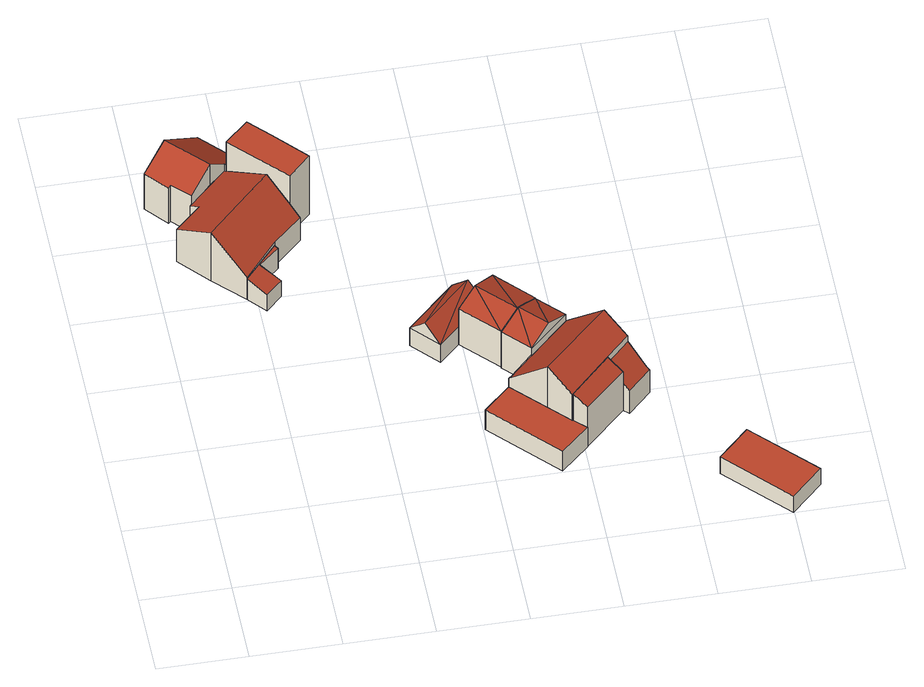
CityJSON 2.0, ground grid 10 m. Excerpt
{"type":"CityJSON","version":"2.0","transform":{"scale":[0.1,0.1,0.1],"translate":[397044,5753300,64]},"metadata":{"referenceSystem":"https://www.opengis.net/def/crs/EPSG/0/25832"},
"CityObjects":{
"building1":{"type":"Building","attributes":{"Gemeindeschluessel":"05558044","Geometrietyp2DReferenz":"3000","function":"31001_2460","roofType":"3100","measuredHeight":7.59},"geometry":[{"type":"Solid","lod":"2","boundaries":[[[[0,1,2,3]],[[4,5,1,0]],[[6,7,5,4]],[[8,9,7,6]],[[10,11,9,8]],[[12,13,11,10]],[[14,15,13,12]],[[16,17,15,14]],[[18,19,17,16]],[[3,2,19,18]],[[12,10,8,6,4,14]],[[0,3,18,16,14,4]],[[1,5,7,9,11,13,15,17,19,2]]]],"semantics":{"surfaces":[{"type":"WallSurface"},{"type":"RoofSurface"},{"type":"GroundSurface"}],"values":[[0,0,0,0,0,0,0,0,0,0,1,1,2]]}}]},
"building2":{"type":"Building","attributes":{"Gemeindeschluessel":"05558044","Geometrietyp2DReferenz":"3000","function":"51009_1610","roofType":"2100","measuredHeight":3.24},"geometry":[{"type":"Solid","lod":"2","boundaries":[[[[20,21,22,23]],[[24,25,21,20]],[[26,27,25,24]],[[28,29,27,26]],[[30,31,29,28]],[[23,22,31,30]],[[28,26,24,20,23,30]],[[21,25,27,29,31,22]]]],"semantics":{"surfaces":[{"type":"WallSurface"},{"type":"RoofSurface"},{"type":"GroundSurface"}],"values":[[0,0,0,0,0,0,1,2]]}}]},
"building3":{"type":"Building","attributes":{"Gemeindeschluessel":"05558044","Geometrietyp2DReferenz":"3000","function":"31001_1000","roofType":"3100","measuredHeight":7.44},"address":[{"country":"Germany","locality":"Senden","thoroughfareNumber":"124","thoroughfareName":"Alvingheide"}],"geometry":[{"type":"Solid","lod":"2","boundaries":[[[[32,22,21,33]],[[34,35,22,32]],[[36,37,35,34]],[[38,39,37,36]],[[40,41,39,38]],[[42,17,41,40]],[[43,13,17,42]],[[44,11,13,43]],[[45,46,11,44]],[[47,48,46,45]],[[49,50,48,47]],[[33,21,50,49]],[[44,43,42,40,38,36,34,45]],[[32,33,49,47,45,34]],[[22,35,37,39,41,17,13,11,46,48,50,21]]]],"semantics":{"surfaces":[{"type":"WallSurface"},{"type":"RoofSurface"},{"type":"GroundSurface"}],"values":[[0,0,0,0,0,0,0,0,0,0,0,0,1,1,2]]}}]},
"building4":{"type":"Building","attributes":{"Gemeindeschluessel":"05558044","Geometrietyp2DReferenz":"3000","function":"31001_1000","roofType":"9999","measuredHeight":9},"geometry":[{"type":"Solid","lod":"2","boundaries":[[[[51,52,53,54,55]],[[53,56,57,54]],[[52,58,56,53]],[[51,59,58,52]],[[55,60,59,51]],[[54,57,60,55]],[[56,58,59,60,57]]]],"semantics":{"surfaces":[{"type":"RoofSurface"},{"type":"WallSurface"},{"type":"GroundSurface"}],"values":[[0,1,1,1,1,1,2]]}}]},
"building5":{"type":"Building","attributes":{"Gemeindeschluessel":"05558044","Geometrietyp2DReferenz":"3000","function":"31001_2460","roofType":"5000","measuredHeight":4.83},"geometry":[{"type":"Solid","lod":"2","boundaries":[[[[61,62,63,64]],[[65,66,62,61]],[[67,68,66,65]],[[69,70,68,67]],[[71,72,70,69]],[[64,63,72,71]],[[69,67,65,61,73]],[[73,74,69]],[[74,73,64]],[[64,71,74]],[[73,61,64]],[[74,71,69]],[[62,66,68,70,72,63]]]],"semantics":{"surfaces":[{"type":"WallSurface"},{"type":"RoofSurface"},{"type":"GroundSurface"}],"values":[[0,0,0,0,0,0,1,1,1,1,0,0,2]]}}]},
"building6":{"type":"Building","attributes":{"Gemeindeschluessel":"05558044","Geometrietyp2DReferenz":"3000","function":"31001_1310","roofType":"9999","measuredHeight":3},"geometry":[{"type":"Solid","lod":"2","boundaries":[[[[75,76,77,78,79,80]],[[78,81,82,79]],[[77,83,81,78]],[[76,84,83,77]],[[75,85,84,76]],[[80,86,85,75]],[[79,82,86,80]],[[81,83,84,85,86,82]]]],"semantics":{"surfaces":[{"type":"RoofSurface"},{"type":"WallSurface"},{"type":"GroundSurface"}],"values":[[0,1,1,1,1,1,1,2]]}}]},
"building7":{"type":"Building","attributes":{"Gemeindeschluessel":"05558044","Geometrietyp2DReferenz":"3000","function":"31001_2460","roofType":"5000","measuredHeight":6.74},"geometry":[{"type":"Solid","lod":"2","boundaries":[[[[87,88,68,89]],[[90,91,88,87]],[[92,93,91,90]],[[94,95,93,92]],[[89,68,95,94]],[[96,92,90]],[[96,90,87]],[[87,97,96]],[[94,96,97]],[[97,89,94]],[[89,97,87]],[[92,96,94]],[[88,91,93,95,68]]]],"semantics":{"surfaces":[{"type":"WallSurface"},{"type":"RoofSurface"},{"type":"GroundSurface"}],"values":[[0,0,0,0,0,1,1,1,1,1,0,0,2]]}}]},
"building8":{"type":"Building","attributes":{"Gemeindeschluessel":"05558044","Geometrietyp2DReferenz":"3000","function":"31001_1000"},"address":[{"country":"Germany","locality":"Senden","thoroughfareNumber":"112","thoroughfareName":"Alvingheide"}],"children":["building8-1","building8-2","building8-3"]},
"building8-1":{"type":"BuildingPart","attributes":{"roofType":"3100","measuredHeight":9.16},"parents":["building8"],"geometry":[{"type":"Solid","lod":"2","boundaries":[[[[98,99,100,101]],[[102,103,99,98]],[[104,105,106,107]],[[108,109,105,104]],[[110,111,109,108]],[[112,113,111,110]],[[114,113,112]],[[115,116,117,118]],[[119,120,116,115]],[[121,122,120,119]],[[123,124,122,121]],[[101,100,124,123]],[[115,118,114,112,110,108,119]],[[104,107,102,98,101,123,121,119,108]],[[99,103,106,105,109,111,113,117,116,120,122,124,100]],[[103,102,107,106]],[[117,113,114,118]]]],"semantics":{"surfaces":[{"type":"WallSurface"},{"type":"RoofSurface"},{"type":"GroundSurface"},{"type":"ClosureSurface"}],"values":[[0,0,0,0,0,0,0,0,0,0,0,0,1,1,2,3,3]]}}]},
"building8-2":{"type":"BuildingPart","attributes":{"roofType":"3100","measuredHeight":6.87},"parents":["building8"],"geometry":[{"type":"Solid","lod":"2","boundaries":[[[[125,126,99,127]],[[128,129,126,125]],[[130,131,129,128]],[[132,106,131,130]],[[107,106,132]],[[127,99,103,102,133]],[[134,135,133]],[[125,127,133,135]],[[134,132,130]],[[136,135,134,130]],[[135,136,128,125]],[[136,130,128]],[[134,133,132]],[[126,129,131,106,103,99]],[[107,132,133,102]],[[103,106,107,102]]]],"semantics":{"surfaces":[{"type":"WallSurface"},{"type":"RoofSurface"},{"type":"GroundSurface"},{"type":"ClosureSurface"}],"values":[[0,0,0,0,0,0,1,1,1,1,0,0,0,2,0,3]]}}]},
"building8-3":{"type":"BuildingPart","attributes":{"roofType":"2100","measuredHeight":7.06},"parents":["building8"],"geometry":[{"type":"Solid","lod":"2","boundaries":[[[[137,138,139,140]],[[141,118,117,138,137]],[[140,139,113,114,112]],[[141,137,140,112]],[[138,117,113,139]],[[114,118,141,112]],[[113,117,118,114]]]],"semantics":{"surfaces":[{"type":"WallSurface"},{"type":"RoofSurface"},{"type":"GroundSurface"},{"type":"ClosureSurface"}],"values":[[0,0,0,1,2,0,3]]}}]},
"building9":{"type":"Building","attributes":{"Gemeindeschluessel":"05558044","Geometrietyp2DReferenz":"3000","function":"31001_1000","roofType":"2100","measuredHeight":6.23},"geometry":[{"type":"Solid","lod":"2","boundaries":[[[[142,113,139,143]],[[144,111,113,142]],[[145,146,111,144]],[[147,148,146,145]],[[149,150,148,147]],[[143,139,150,149]],[[147,145,144,142,143,149]],[[113,111,146,148,150,139]]]],"semantics":{"surfaces":[{"type":"WallSurface"},{"type":"RoofSurface"},{"type":"GroundSurface"}],"values":[[0,0,0,0,0,0,1,2]]}}]},
"building10":{"type":"Building","attributes":{"Gemeindeschluessel":"05558044","Geometrietyp2DReferenz":"3000","function":"51009_1610","roofType":"1000","measuredHeight":2.46},"geometry":[{"type":"Solid","lod":"2","boundaries":[[[[151,152,153,154]],[[155,156,152,151]],[[157,158,156,155]],[[154,153,158,157]],[[155,151,154,157]],[[152,156,158,153]]]],"semantics":{"surfaces":[{"type":"WallSurface"},{"type":"RoofSurface"},{"type":"GroundSurface"}],"values":[[0,0,0,0,1,2]]}}]}
},
"vertices":[
[6,547,61],[6,547,7],[28,522,7],[28,522,61],[32,571,83],[32,571,7],[75,613,34],[75,613,7],[119,567,33],[119,567,7],[93,543,62],[93,543,7],[91,545,62],[91,545,7],[73,528,83],[73,528,7],[49,505,63],[49,505,7],[30,524,63],[30,524,7],
[126,442,39],[126,442,7],[89,400,7],[89,400,39],[129,438,38],[129,438,7],[106,417,39],[106,417,7],[125,398,31],[125,398,7],[107,380,32],[107,380,7],
[89,400,40],[126,442,43],[57,433,81],[57,433,7],[26,467,56],[26,467,7],[55,494,57],[55,494,7],[47,503,50],[47,503,7],[49,505,51],[91,545,51],[93,543,53],[129,505,81],[129,505,7],[150,483,54],[150,483,7],[159,473,42],[159,473,7],
[175,507,98],[141,544,98],[119,567,98],[93,543,98],[150,483,98],[119,567,8],[93,543,8],[141,544,8],[175,507,8],[150,483,8],
[329,327,34],[329,327,7],[300,357,7],[300,357,34],[328,326,34],[328,326,7],[296,297,34],[296,297,7],[273,275,34],[273,275,7],[245,305,34],[245,305,7],[314,342,55],[259,290,55],
[403,130,35],[390,143,35],[389,143,35],[332,202,35],[302,174,35],[371,101,35],[332,202,5],[302,174,5],[389,143,5],[390,143,5],[403,130,5],[371,101,5],
[340,338,62],[340,338,7],[296,297,62],[378,298,62],[378,298,7],[365,286,62],[365,286,7],[334,257,62],[334,257,7],[355,276,74],[317,316,74],
[361,229,50],[361,229,6],[335,203,6],[335,203,50],[361,228,50],[361,228,6],[406,271,50],[406,271,6],[405,270,6],[405,270,50],[440,236,97],[440,236,6],[461,214,76],[461,214,6],[435,188,76],[435,188,6],[435,188,75],[389,143,75],[389,143,6],[390,143,6],[390,143,75],[367,166,97],[367,166,6],[332,202,48],[332,202,6],[334,204,48],[334,204,6],
[334,257,61],[334,257,6],[361,229,61],[365,286,61],[365,286,6],[378,298,61],[378,298,6],[405,270,61],[361,228,61],[383,249,74],[356,277,74],[365,286,69],
[403,130,66],[403,130,6],[449,174,6],[449,174,65],[390,143,76],
[435,188,68],[449,174,48],[461,214,68],[478,196,44],[478,196,6],[481,194,41],[481,194,6],[455,168,41],[455,168,6],
[568,103,29],[568,103,4],[533,69,4],[533,69,29],[634,34,29],[634,34,4],[599,0,29],[599,0,4]
]}
